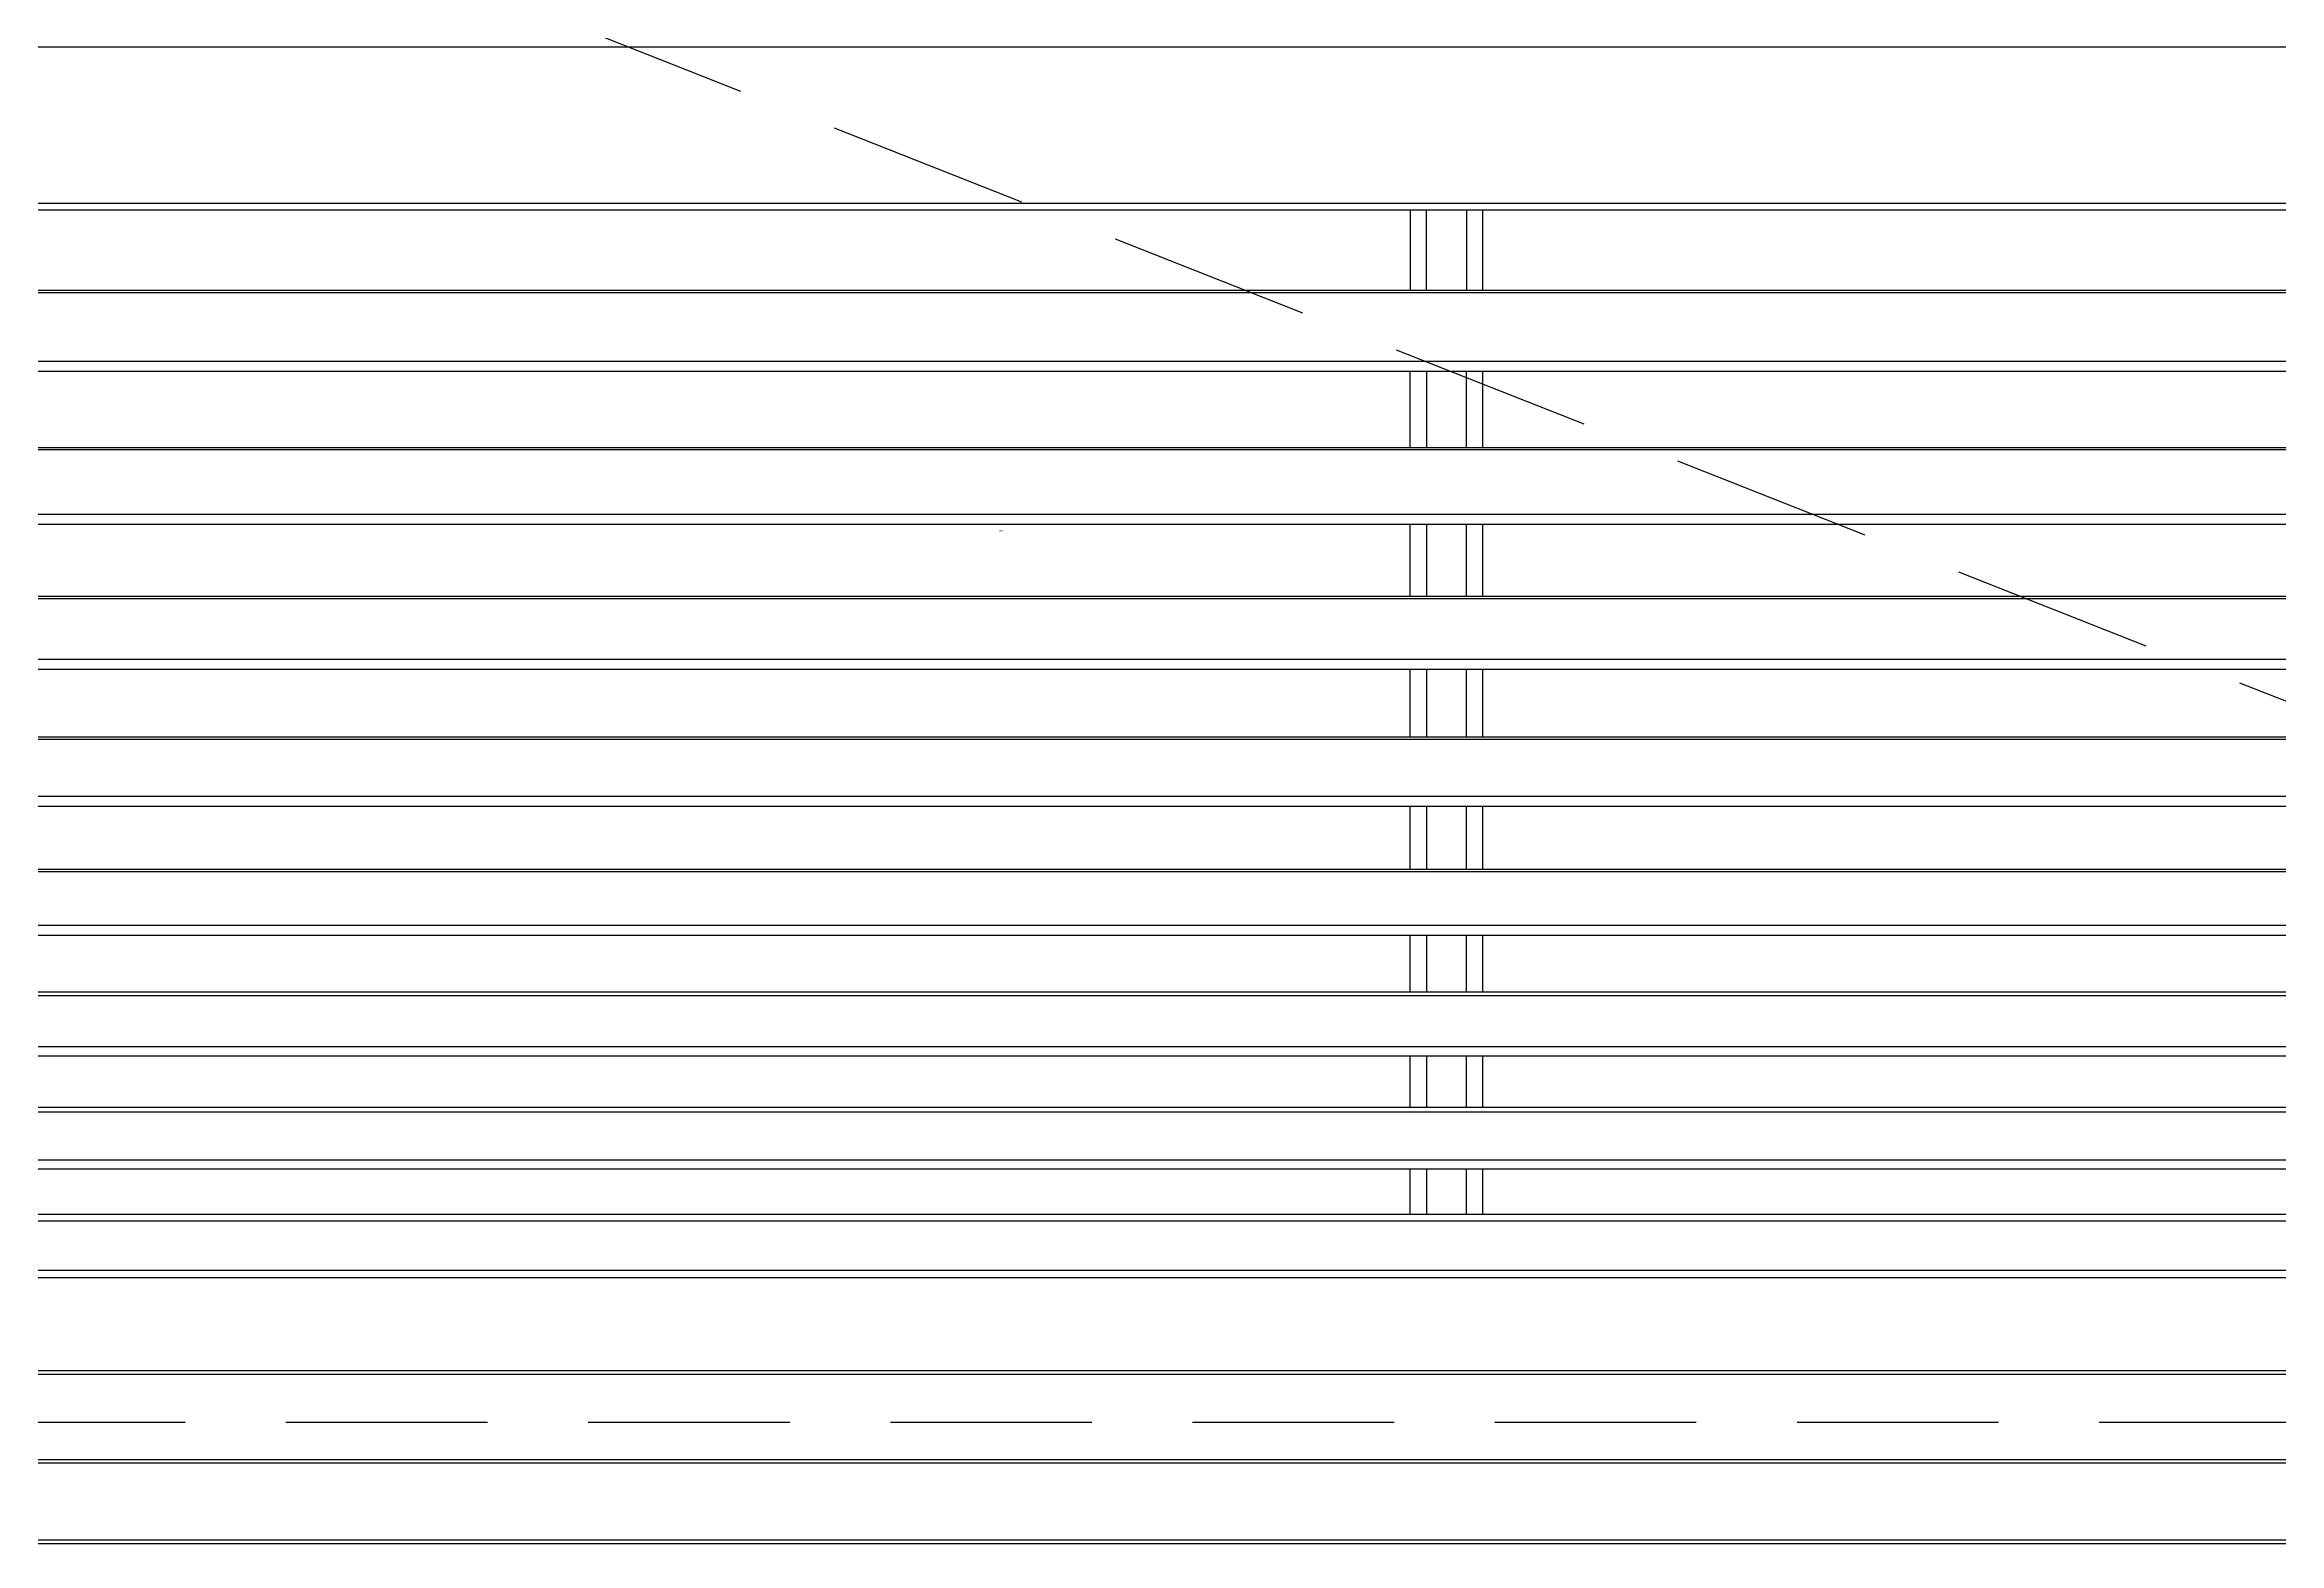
# Model space of a CAD drawing. Header units: millimetres. Extents: x -7413 to 64677, y 6112 to 38711.
# Drawn here: x 47054 to 47313.9, y 17637.6 to 17812 of the extents above; entities that cross this region are included whole.
import ezdxf

# ---------------------------------------------------------------- set-up
doc = ezdxf.new("R2010")
doc.units = ezdxf.units.MM
doc.header["$LTSCALE"] = 100
doc.linetypes.add('HIDDEN', pattern=[0.375, 0.25, -0.125])
doc.layers.add('06-LIGHT', color=4, linetype='Continuous')
doc.layers.add('3.기호.계단선', color=30, linetype='Continuous')
doc.styles.get("Standard").update_dxf_attribs({"font": 'arial.ttf'})

# ---------------------------------------------------------------- blocks, each defined once
blk = doc.blocks.new('*U139')
at = {"color": 1, "linetype": 'HIDDEN'}
blk.add_line((1179.94, 14.99), (39.94, 464.99), dxfattribs=at)
at = {"color": 8}
for p, q in [((1029.52, 185.7), (190.37, 185.7)), ((1029, 166.3), (190.88, 166.3)), ((190.88, 165.5), (1029, 165.5)), ((844.44, 165.5), (844.44, 155.49)), ((846.44, 155.49), (846.44, 165.5)), ((851.44, 165.5), (851.44, 155.49)), ((853.44, 155.49), (853.44, 165.5)), ((1028.59, 155.49), (191.3, 155.49)), ((191.31, 155.23), (1028.58, 155.23)), ((1028.18, 146.67), (191.7, 146.67)), ((191.76, 145.5), (1028.12, 145.5)), ((844.44, 135.99), (844.44, 145.5)), ((846.44, 145.5), (846.44, 135.99)), ((851.44, 135.99), (851.44, 145.5)), ((853.44, 135.99), (853.44, 145.5)), ((1027.61, 135.99), (192.27, 135.99)), ((192.28, 135.75), (1027.6, 135.75)), ((1027.11, 127.69), (192.78, 127.69)), ((192.85, 126.5), (1027.03, 126.5)), ((844.44, 117.5), (844.44, 126.5)), ((846.44, 126.5), (846.44, 117.5)), ((851.44, 117.5), (851.44, 126.5)), ((853.44, 117.5), (853.44, 126.5)), ((1026.41, 117.5), (193.47, 117.5)), ((193.49, 117.26), (1026.4, 117.26)), ((1025.83, 109.71), (194.05, 109.71)), ((194.15, 108.5), (1025.73, 108.5)), ((844.44, 100.06), (844.44, 108.5)), ((846.44, 108.5), (846.44, 100.06)), ((851.44, 100.06), (851.44, 108.5)), ((853.44, 100.06), (853.44, 108.5)), ((1025.04, 100.06), (194.84, 100.06)), ((194.86, 99.81), (1025.02, 99.81)), ((1024.39, 92.71), (195.5, 92.71)), ((195.61, 91.5), (1024.28, 91.5)), ((844.44, 83.65), (844.44, 91.5)), ((846.44, 91.5), (846.44, 83.65)), ((851.44, 83.65), (851.44, 91.5)), ((853.44, 83.65), (853.44, 91.5)), ((1023.53, 83.65), (196.36, 83.65)), ((196.38, 83.38), (1023.5, 83.38)), ((1022.82, 76.7), (197.06, 76.7)), ((197.19, 75.5), (1022.7, 75.5)), ((844.44, 68.4), (844.44, 75.5)), ((846.44, 75.5), (846.44, 68.4)), ((851.44, 68.4), (851.44, 75.5)), ((853.44, 68.4), (853.44, 75.5)), ((1021.93, 68.4), (197.95, 68.4)), ((198, 67.99), (1021.89, 67.99)), ((1021.16, 61.62), (198.72, 61.62)), ((198.85, 60.5), (1021.03, 60.5)), ((844.44, 54.08), (844.44, 60.5)), ((846.44, 60.5), (846.44, 54.08)), ((851.44, 54.08), (851.44, 60.5)), ((853.44, 54.08), (853.44, 60.5)), ((1020.27, 54.08), (199.62, 54.08)), ((199.68, 53.54), (1020.2, 53.54)), ((1019.45, 47.55), (200.43, 47.55)), ((200.57, 46.5), (1019.32, 46.5)), ((844.44, 40.83), (844.44, 46.5)), ((846.44, 46.5), (846.44, 40.83)), ((851.44, 40.83), (851.44, 46.5)), ((853.44, 40.83), (853.44, 46.5)), ((1018.58, 40.83), (201.3, 40.83)), ((201.41, 40.04), (1018.47, 40.04)), ((1017.64, 33.88), (202.24, 33.88)), ((202.37, 33), (1017.52, 33)), ((1015.86, 21.42), (204.03, 21.42)), ((204.09, 21), (1015.79, 21)), ((1014.17, 10.38), (205.71, 10.38)), ((205.77, 10), (1014.11, 10)), ((1012.57, 0.4), (207.32, 0.4)), ((207.32, 0), (1012.57, 0))]:
    blk.add_line(p, q, dxfattribs=at)
at = {"color": 1, "linetype": 'HIDDEN'}
blk.add_lwpolyline([(1179.94, 464.99), (1179.94, 14.99), (39.94, 14.99), (39.94, 464.99)], close=True, dxfattribs=at)
blk = doc.blocks.new('acqkd')
at = {"layer": '06-LIGHT', "xscale": 0.9375580759604136, "yscale": 0.9375580759604136, "zscale": 0.9375580759604136, "rotation": 359.9999999999999}
blk.add_blockref('*U139', (1570160.06, 1746418.47), dxfattribs=at)

msp = doc.modelspace()

# ---------------------------------------------------------------- block references
at = {"color": 0}
msp.add_blockref('acqkd', (-1523738.93, -1728780.89), dxfattribs=at)

# ---------------------------------------------------------------- texts
at = {"layer": '3.기호.계단선'}
msp.add_text('A/C', height=0.2, rotation=180, dxfattribs=at).set_placement((47165.42, 17755.5))

doc.saveas('drawing.dxf')
